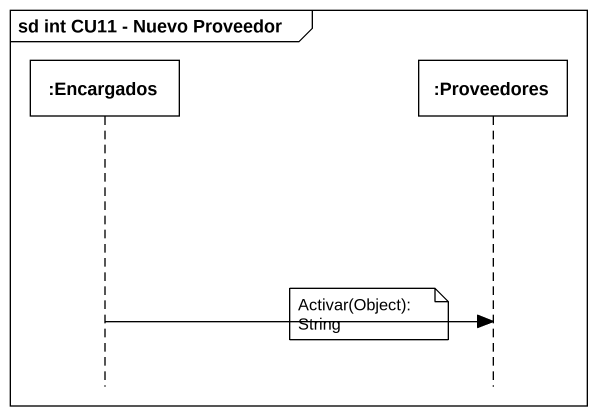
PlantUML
@startuml
mainframe sd int CU11 - Nuevo Proveedor
hide footbox
participant ":Encargados" as Encargados
participant ":Proveedores" as Proveedores

note left of Proveedores : Activar(Object):String
Encargados -> Proveedores
@enduml
